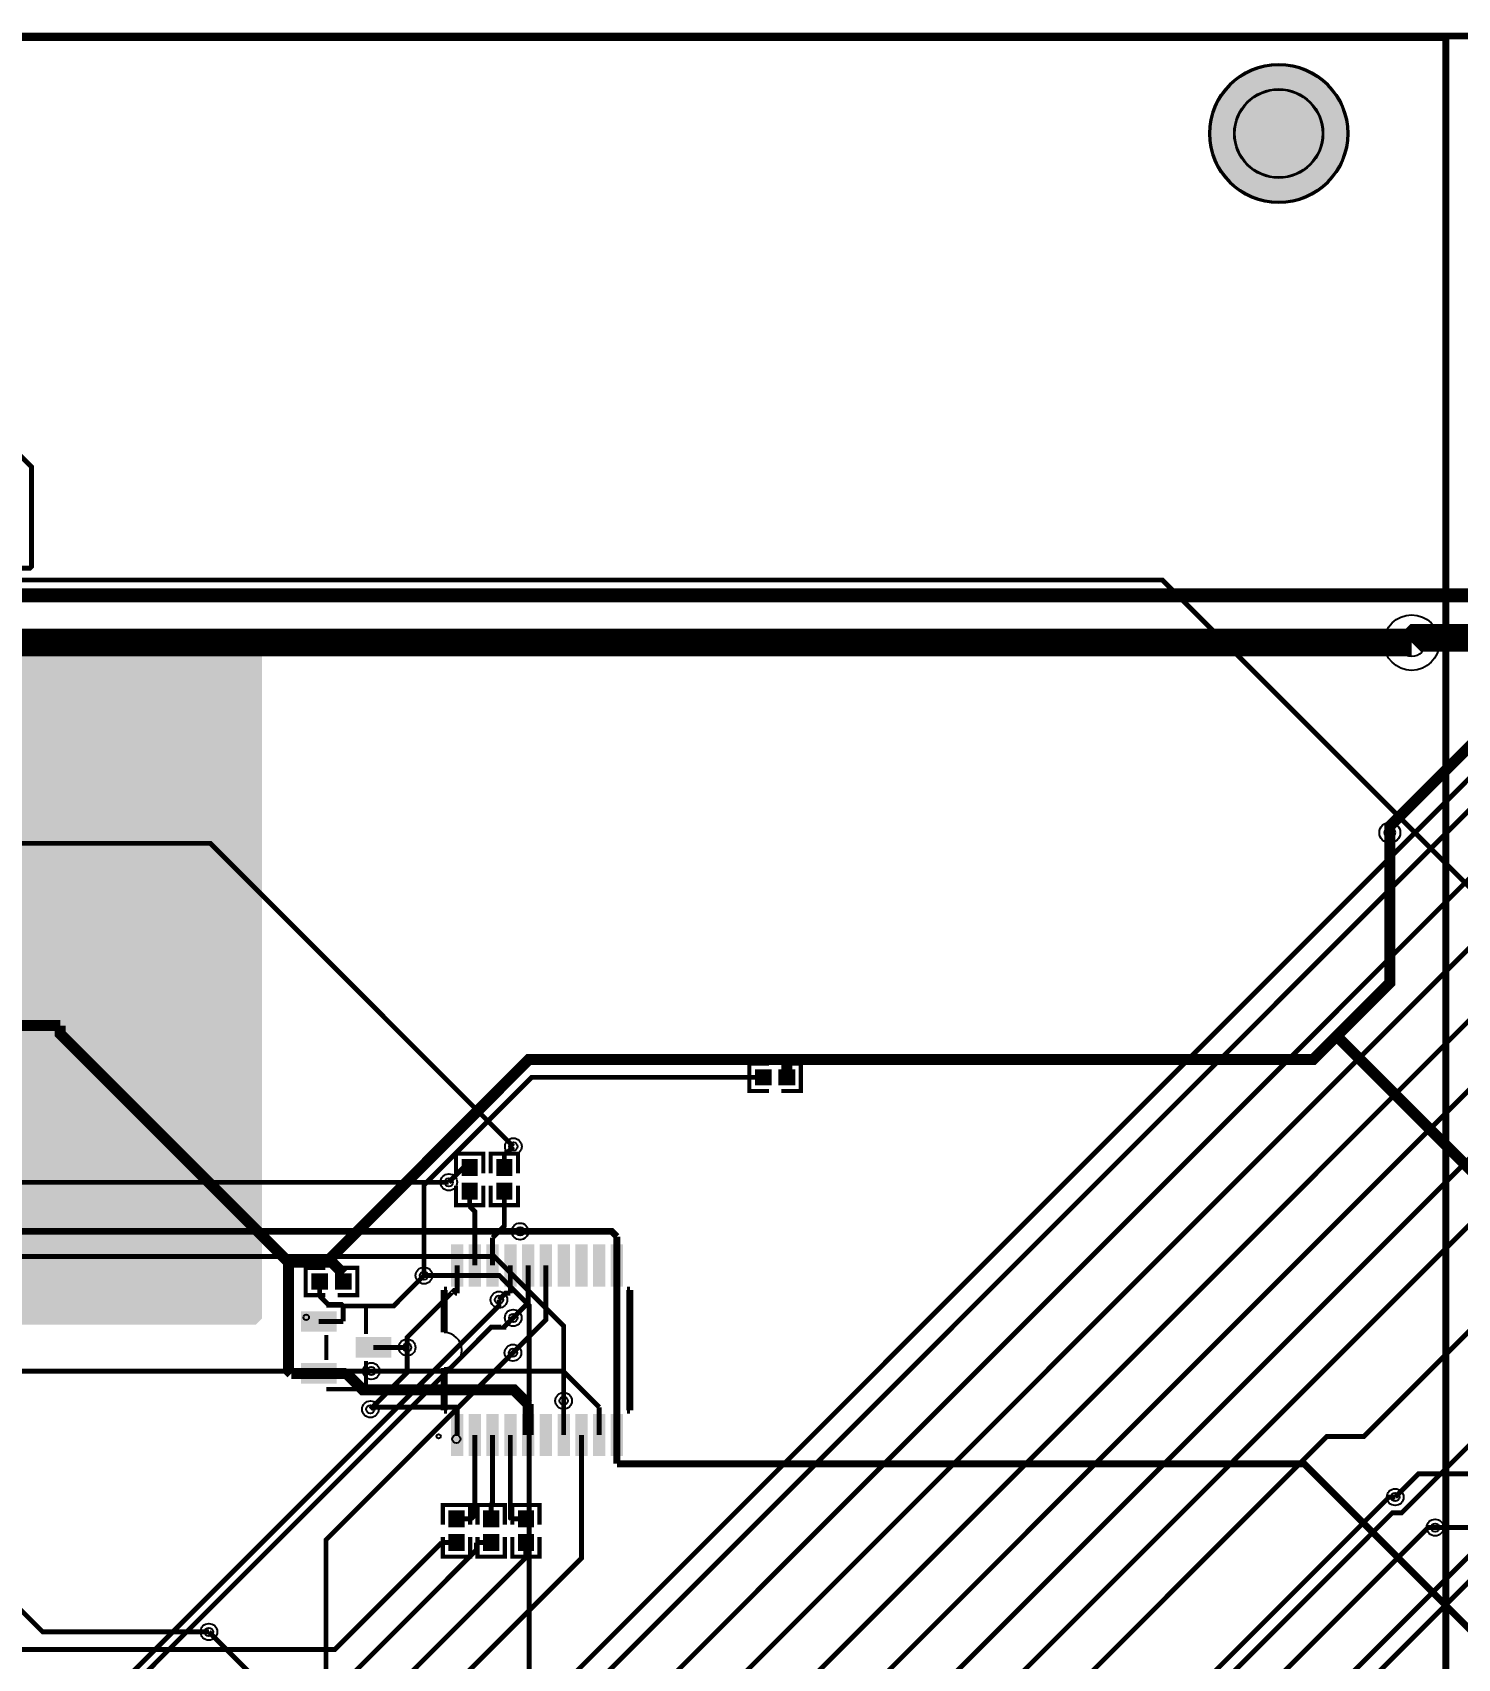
# Model space of a CAD drawing. Header units: millimetres. Extents: x 0 to 210, y -1 to 136.
# Drawn here: x 82.6 to 134.7, y 76.3 to 135.8 of the extents above; entities that cross this region are included whole.
import ezdxf

# ---------------------------------------------------------------- set-up
doc = ezdxf.new("R2010")
doc.units = ezdxf.units.MM
for name, color, linetype, true_color in [('BoardOutLine', 7, 'Continuous', 0xff00ff), ('BottomLayer', 7, 'Continuous', 0x0000ff), ('BottomSolderMaskLayer', 7, 'Continuous', 0xaa00ff), ('Document', 7, 'Continuous', 0xffffff), ('Hole', 7, 'Continuous', 0x222222), ('Multi-Layer', 7, 'Continuous', 0xc0c0c0), ('TopLayer', 7, 'Continuous', 0xff0000), ('TopPasteMaskLayer', 7, 'Continuous', 0x808080), ('TopSilkLayer', 7, 'Continuous', 0xffcc00), ('TopSolderMaskLayer', 7, 'Continuous', 0x800080)]:
    doc.layers.add(name, color=color, linetype=linetype, true_color=true_color)

msp = doc.modelspace()

# ---------------------------------------------------------------- hatches: boundary and pattern name
at = {"layer": 'BottomSolderMaskLayer'}
msp.add_hatch(color=256, dxfattribs=at).paths.add_polyline_path([(125.6316738633476, 132.0583947167894, 1), (130.733274066548, 132.0583947167894, 1)])
at = {"layer": 'TopLayer'}
for points in [[(73.81254762509502, 113.8938277876556), (73.81254762509502, 89.02717805435611), (74.34594869189732, 88.49377698755404), (90.75438150876289, 88.49377698755404), (90.98298196596397, 88.72237744475478), (90.98298196596397, 113.43662687325377), (90.47498094996195, 113.9446278892558)], [(109.60320040640067, 97.80515621031248), (109.60320040640067, 97.26515113030223), (109.03756667513335, 97.26515113030223), (109.03756667513335, 97.80515621031248)], [(109.90322580645147, 97.80515621031248), (109.90322580645147, 97.26515113030223), (110.4688595377188, 97.26515113030223), (110.4688595377188, 97.80515621031248)], [(98.84719329438644, 93.95135890271786), (98.30718821437631, 93.95135890271786), (98.30718821437631, 94.51699263398518), (98.84719329438644, 94.51699263398518)], [(100.1171958343914, 93.95135890271786), (99.57719075438149, 93.95135890271786), (99.57719075438149, 94.51699263398518), (100.1171958343914, 94.51699263398518)], [(98.84719329438644, 93.65133350266706), (98.30718821437631, 93.65133350266706), (98.30718821437631, 93.0856997713995), (98.84719329438644, 93.0856997713995)], [(100.1171958343914, 93.65133350266706), (99.57719075438149, 93.65133350266706), (99.57719075438149, 93.0856997713995), (100.1171958343914, 93.0856997713995)], [(97.91755143510272, 91.40083820167638), (98.31734823469651, 91.40083820167638), (98.31734823469651, 89.90731521463044), (97.91755143510272, 89.90731521463044)], [(98.56779273558527, 91.40083820167638), (98.96758953517883, 91.40083820167638), (98.96758953517883, 89.90731521463044), (98.56779273558527, 89.90731521463044)], [(99.21752603505206, 91.40083820167638), (99.61757683515361, 91.40083820167638), (99.61757683515361, 89.90731521463044), (99.21752603505206, 89.90731521463044)], [(99.86751333502662, 91.40083820167638), (100.26756413512817, 91.40083820167638), (100.26756413512817, 89.90731521463044), (99.86751333502662, 89.90731521463044)], [(100.51750063500094, 91.40083820167638), (100.91755143510272, 91.40083820167638), (100.91755143510272, 89.90731521463044), (100.51750063500094, 89.90731521463044)], [(101.16748793497572, 91.40083820167638), (101.56753873507728, 91.40083820167638), (101.56753873507728, 89.90731521463044), (101.16748793497572, 89.90731521463044)], [(101.81747523495028, 91.40083820167638), (102.21752603505183, 91.40083820167638), (102.21752603505183, 89.90731521463044), (101.81747523495028, 89.90731521463044)], [(102.46746253492506, 91.40083820167638), (102.86751333502662, 91.40083820167638), (102.86751333502662, 89.90731521463044), (102.46746253492506, 89.90731521463044)], [(103.11744983489962, 91.40083820167638), (103.51750063500117, 91.40083820167638), (103.51750063500117, 89.90731521463044), (103.11744983489962, 89.90731521463044)], [(103.76743713487417, 91.40083820167638), (104.16748793497595, 91.40083820167638), (104.16748793497595, 89.90731521463044), (103.76743713487417, 89.90731521463044)], [(93.37256794513587, 89.79753619507244), (93.37256794513587, 90.33754127508257), (92.80693421386832, 90.33754127508257), (92.80693421386832, 89.79753619507244)], [(93.67259334518667, 89.79753619507244), (93.67259334518667, 90.33754127508257), (94.238227076454, 90.33754127508257), (94.238227076454, 89.79753619507244)], [(93.68138176276352, 88.25552451104898), (92.43139446278883, 88.25552451104898), (92.43139446278883, 88.95554991109975), (93.68138176276352, 88.95554991109975)], [(95.68138176276352, 87.30558801117604), (94.43139446278883, 87.30558801117604), (94.43139446278883, 88.00558801117609), (95.68138176276352, 88.00558801117609)], [(93.68138176276352, 86.35562611125215), (92.43139446278883, 86.35562611125215), (92.43139446278883, 87.0556261112522), (93.68138176276352, 87.0556261112522)], [(97.91755143510272, 85.20083820167645), (98.31734823469651, 85.20083820167645), (98.31734823469651, 83.7073152146304), (97.91755143510272, 83.7073152146304)], [(98.56753873507728, 85.20083820167645), (98.96758953517883, 85.20083820167645), (98.96758953517883, 83.7073152146304), (98.56753873507728, 83.7073152146304)], [(99.21752603505206, 85.20083820167645), (99.61757683515361, 85.20083820167645), (99.61757683515361, 83.7073152146304), (99.21752603505206, 83.7073152146304)], [(99.86751333502662, 85.20083820167645), (100.26756413512817, 85.20083820167645), (100.26756413512817, 83.7073152146304), (99.86751333502662, 83.7073152146304)], [(100.51750063500094, 85.20083820167645), (100.91729743459473, 85.20083820167645), (100.91729743459473, 83.7073152146304), (100.51750063500094, 83.7073152146304)], [(101.16621793243576, 85.20083820167645), (101.56601473202932, 85.20083820167645), (101.56601473202932, 83.7073152146304), (101.16621793243576, 83.7073152146304)], [(101.81747523495028, 85.20083820167645), (102.21727203454384, 85.20083820167645), (102.21727203454384, 83.7073152146304), (101.81747523495028, 83.7073152146304)], [(102.46746253492506, 85.20083820167645), (102.8672593345184, 85.20083820167645), (102.8672593345184, 83.7073152146304), (102.46746253492506, 83.7073152146304)], [(103.11744983489962, 85.20083820167645), (103.51724663449318, 85.20083820167645), (103.51724663449318, 83.7073152146304), (103.11744983489962, 83.7073152146304)], [(103.76743713487417, 85.20083820167645), (104.16723393446773, 85.20083820167645), (104.16723393446773, 83.7073152146304), (103.76743713487417, 83.7073152146304)], [(98.36459232918446, 81.09893319786636), (97.82458724917433, 81.09893319786636), (97.82458724917433, 81.6645669291338), (98.36459232918446, 81.6645669291338)], [(99.63459486918964, 81.09893319786636), (99.09458978917928, 81.09893319786636), (99.09458978917928, 81.6645669291338), (99.63459486918964, 81.6645669291338)], [(100.9045974091946, 81.09893319786636), (100.36459232918446, 81.09893319786636), (100.36459232918446, 81.6645669291338), (100.9045974091946, 81.6645669291338)], [(98.36459232918446, 80.79890779781556), (97.82458724917433, 80.79890779781556), (97.82458724917433, 80.23327406654812), (98.36459232918446, 80.23327406654812)], [(99.63459486918964, 80.79890779781556), (99.09458978917928, 80.79890779781556), (99.09458978917928, 80.23327406654812), (99.63459486918964, 80.23327406654812)], [(100.9045974091946, 80.79890779781556), (100.36459232918446, 80.79890779781556), (100.36459232918446, 80.23327406654812), (100.9045974091946, 80.23327406654812)]]:
    msp.add_hatch(color=256, dxfattribs=at).paths.add_polyline_path(points)
at = {"layer": 'TopPasteMaskLayer'}
for points in [[(109.6182118364236, 97.76515113030223), (109.6182118364236, 97.30515621031248), (109.57820675641346, 97.26515113030223), (109.07757175514325, 97.26515113030223), (109.03756667513335, 97.30515621031248), (109.03756667513335, 97.76515113030223), (109.07757175514325, 97.80515621031248), (109.57820675641346, 97.80515621031248)], [(109.88821437642878, 97.76515113030223), (109.88821437642878, 97.30515621031248), (109.92821945643868, 97.26515113030223), (110.4288544577089, 97.26515113030223), (110.4688595377188, 97.30515621031248), (110.4688595377188, 97.76515113030223), (110.4288544577089, 97.80515621031248), (109.92821945643868, 97.80515621031248)], [(98.80718821437631, 93.93634747269493), (98.34719329438644, 93.93634747269493), (98.30718821437631, 93.97635255270507), (98.30718821437631, 94.47698755397505), (98.34719329438644, 94.51699263398518), (98.80718821437631, 94.51699263398518), (98.84719329438644, 94.47698755397505), (98.84719329438644, 93.97635255270507)], [(100.07719075438149, 93.93634747269493), (99.6171958343914, 93.93634747269493), (99.57719075438149, 93.97635255270507), (99.57719075438149, 94.47698755397505), (99.6171958343914, 94.51699263398518), (100.07719075438149, 94.51699263398518), (100.1171958343914, 94.47698755397505), (100.1171958343914, 93.97635255270507)], [(98.80718821437631, 93.66634493268987), (98.34719329438644, 93.66634493268987), (98.30718821437631, 93.62633985267962), (98.30718821437631, 93.12570485140964), (98.34719329438644, 93.0856997713995), (98.80718821437631, 93.0856997713995), (98.84719329438644, 93.12570485140964), (98.84719329438644, 93.62633985267962)], [(100.07719075438149, 93.66634493268987), (99.6171958343914, 93.66634493268987), (99.57719075438149, 93.62633985267962), (99.57719075438149, 93.12570485140964), (99.6171958343914, 93.0856997713995), (100.07719075438149, 93.0856997713995), (100.1171958343914, 93.12570485140964), (100.1171958343914, 93.62633985267962)], [(97.91755143510272, 91.40083820167638), (98.31734823469651, 91.40083820167638), (98.31734823469651, 89.90731521463044), (97.91755143510272, 89.90731521463044)], [(98.56779273558527, 91.40083820167638), (98.96758953517883, 91.40083820167638), (98.96758953517883, 89.90731521463044), (98.56779273558527, 89.90731521463044)], [(99.21752603505206, 91.40083820167638), (99.61757683515361, 91.40083820167638), (99.61757683515361, 89.90731521463044), (99.21752603505206, 89.90731521463044)], [(99.86751333502662, 91.40083820167638), (100.26756413512817, 91.40083820167638), (100.26756413512817, 89.90731521463044), (99.86751333502662, 89.90731521463044)], [(100.51750063500094, 91.40083820167638), (100.91755143510272, 91.40083820167638), (100.91755143510272, 89.90731521463044), (100.51750063500094, 89.90731521463044)], [(101.16748793497572, 91.40083820167638), (101.56753873507728, 91.40083820167638), (101.56753873507728, 89.90731521463044), (101.16748793497572, 89.90731521463044)], [(101.81747523495028, 91.40083820167638), (102.21752603505183, 91.40083820167638), (102.21752603505183, 89.90731521463044), (101.81747523495028, 89.90731521463044)], [(102.46746253492506, 91.40083820167638), (102.86751333502662, 91.40083820167638), (102.86751333502662, 89.90731521463044), (102.46746253492506, 89.90731521463044)], [(103.11744983489962, 91.40083820167638), (103.51750063500117, 91.40083820167638), (103.51750063500117, 89.90731521463044), (103.11744983489962, 89.90731521463044)], [(103.76743713487417, 91.40083820167638), (104.16748793497595, 91.40083820167638), (104.16748793497595, 89.90731521463044), (103.76743713487417, 89.90731521463044)], [(93.38757937515857, 89.83754127508257), (93.38757937515857, 90.29753619507244), (93.34757429514866, 90.33754127508257), (92.84693929387845, 90.33754127508257), (92.80693421386832, 90.29753619507244), (92.80693421386832, 89.83754127508257), (92.84693929387845, 89.79753619507244), (93.34757429514866, 89.79753619507244)], [(93.65758191516375, 89.83754127508257), (93.65758191516375, 90.29753619507244), (93.69758699517388, 90.33754127508257), (94.19822199644386, 90.33754127508257), (94.238227076454, 90.29753619507244), (94.238227076454, 89.83754127508257), (94.19822199644386, 89.79753619507244), (93.69758699517388, 89.79753619507244)], [(93.68138176276352, 88.25552451104898), (92.43139446278883, 88.25552451104898), (92.43139446278883, 88.95554991109975), (93.68138176276352, 88.95554991109975)], [(95.68138176276352, 87.30558801117604), (94.43139446278883, 87.30558801117604), (94.43139446278883, 88.00558801117609), (95.68138176276352, 88.00558801117609)], [(93.68138176276352, 86.35562611125215), (92.43139446278883, 86.35562611125215), (92.43139446278883, 87.0556261112522), (93.68138176276352, 87.0556261112522)], [(97.91755143510272, 85.20083820167645), (98.31734823469651, 85.20083820167645), (98.31734823469651, 83.7073152146304), (97.91755143510272, 83.7073152146304)], [(98.56753873507728, 85.20083820167645), (98.96758953517883, 85.20083820167645), (98.96758953517883, 83.7073152146304), (98.56753873507728, 83.7073152146304)], [(99.21752603505206, 85.20083820167645), (99.61757683515361, 85.20083820167645), (99.61757683515361, 83.7073152146304), (99.21752603505206, 83.7073152146304)], [(99.86751333502662, 85.20083820167645), (100.26756413512817, 85.20083820167645), (100.26756413512817, 83.7073152146304), (99.86751333502662, 83.7073152146304)], [(100.51750063500094, 85.20083820167645), (100.91729743459473, 85.20083820167645), (100.91729743459473, 83.7073152146304), (100.51750063500094, 83.7073152146304)], [(101.16621793243576, 85.20083820167645), (101.56601473202932, 85.20083820167645), (101.56601473202932, 83.7073152146304), (101.16621793243576, 83.7073152146304)], [(101.81747523495028, 85.20083820167645), (102.21727203454384, 85.20083820167645), (102.21727203454384, 83.7073152146304), (101.81747523495028, 83.7073152146304)], [(102.46746253492506, 85.20083820167645), (102.8672593345184, 85.20083820167645), (102.8672593345184, 83.7073152146304), (102.46746253492506, 83.7073152146304)], [(103.11744983489962, 85.20083820167645), (103.51724663449318, 85.20083820167645), (103.51724663449318, 83.7073152146304), (103.11744983489962, 83.7073152146304)], [(103.76743713487417, 85.20083820167645), (104.16723393446773, 85.20083820167645), (104.16723393446773, 83.7073152146304), (103.76743713487417, 83.7073152146304)], [(98.32458724917433, 81.08392176784344), (97.86459232918446, 81.08392176784344), (97.82458724917433, 81.12392684785368), (97.82458724917433, 81.62456184912367), (97.86459232918446, 81.6645669291338), (98.32458724917433, 81.6645669291338), (98.36459232918446, 81.62456184912367), (98.36459232918446, 81.12392684785368)], [(99.59458978917928, 81.08392176784344), (99.13459486918964, 81.08392176784344), (99.09458978917928, 81.12392684785368), (99.09458978917928, 81.62456184912367), (99.13459486918964, 81.6645669291338), (99.59458978917928, 81.6645669291338), (99.63459486918964, 81.62456184912367), (99.63459486918964, 81.12392684785368)], [(100.86459232918446, 81.08392176784344), (100.4045974091946, 81.08392176784344), (100.36459232918446, 81.12392684785368), (100.36459232918446, 81.62456184912367), (100.4045974091946, 81.6645669291338), (100.86459232918446, 81.6645669291338), (100.9045974091946, 81.62456184912367), (100.9045974091946, 81.12392684785368)], [(98.32458724917433, 80.81391922783848), (97.86459232918446, 80.81391922783848), (97.82458724917433, 80.77391414782824), (97.82458724917433, 80.27327914655825), (97.86459232918446, 80.23327406654812), (98.32458724917433, 80.23327406654812), (98.36459232918446, 80.27327914655825), (98.36459232918446, 80.77391414782824)], [(99.59458978917928, 80.81391922783848), (99.13459486918964, 80.81391922783848), (99.09458978917928, 80.77391414782824), (99.09458978917928, 80.27327914655825), (99.13459486918964, 80.23327406654812), (99.59458978917928, 80.23327406654812), (99.63459486918964, 80.27327914655825), (99.63459486918964, 80.77391414782824)], [(100.86459232918446, 80.81391922783848), (100.4045974091946, 80.81391922783848), (100.36459232918446, 80.77391414782824), (100.36459232918446, 80.27327914655825), (100.4045974091946, 80.23327406654812), (100.86459232918446, 80.23327406654812), (100.9045974091946, 80.27327914655825), (100.9045974091946, 80.77391414782824)]]:
    msp.add_hatch(color=256, dxfattribs=at).paths.add_polyline_path(points)
at = {"layer": 'TopSolderMaskLayer'}
for points in [[(125.6316738633476, 132.0583947167894, 1), (130.733274066548, 132.0583947167894, 1)], [(109.6285981761007, 97.83055626111252), (109.6285981761007, 97.23975107950218), (109.01216662433308, 97.23975107950218), (109.01216662433308, 97.83055626111252)], [(109.87782803675145, 97.83055626111252), (109.87782803675145, 97.23975107950218), (110.49425958851907, 97.23975107950218), (110.49425958851907, 97.83055626111252)], [(98.87144138958229, 93.92475455976319), (98.28294011918047, 93.92475455976319), (98.28294011918047, 94.54359936640844), (98.87144138958229, 94.54359936640844)], [(100.14144392958724, 93.92475455976319), (99.55294265918565, 93.92475455976319), (99.55294265918565, 94.54359936640844), (100.14144392958724, 94.54359936640844)], [(98.87144138958229, 93.67793784562173), (98.28294011918047, 93.67793784562173), (98.28294011918047, 93.05909303897624), (98.87144138958229, 93.05909303897624)], [(100.14144392958724, 93.67793784562173), (99.55294265918565, 93.67793784562173), (99.55294265918565, 93.05909303897624), (100.14144392958724, 93.05909303897624)], [(97.89216428755435, 91.42623998037107), (98.34273538224488, 91.42623998037107), (98.34273538224488, 89.88191689172493), (97.89216428755435, 89.88191689172493)], [(98.5424055880369, 91.42623998037107), (98.99297668272743, 91.42623998037107), (98.99297668272743, 89.88191689172493), (98.5424055880369, 89.88191689172493)], [(99.19210662937462, 91.42623998037107), (99.64296398270199, 91.42623998037107), (99.64296398270199, 89.88191689172493), (99.19210662937462, 89.88191689172493)], [(99.84209392934918, 91.42623998037107), (100.29295128267654, 91.42623998037107), (100.29295128267654, 89.88191689172493), (99.84209392934918, 89.88191689172493)], [(100.4920812293235, 91.42623998037107), (100.94293858265132, 91.42623998037107), (100.94293858265132, 89.88191689172493), (100.4920812293235, 89.88191689172493)], [(101.14210078742735, 91.42623998037107), (101.59295814075472, 91.42623998037107), (101.59295814075472, 89.88191689172493), (101.14210078742735, 89.88191689172493)], [(101.79205582927284, 91.42623998037107), (102.24291318260043, 91.42623998037107), (102.24291318260043, 89.88191689172493), (101.79205582927284, 89.88191689172493)], [(102.44204312924762, 91.42623998037107), (102.89290048257499, 91.42623998037107), (102.89290048257499, 89.88191689172493), (102.44204312924762, 89.88191689172493)], [(103.09203042922218, 91.42623998037107), (103.54288778254954, 91.42623998037107), (103.54288778254954, 89.88191689172493), (103.09203042922218, 89.88191689172493)], [(103.7420177291965, 91.42623998037107), (104.19287508252432, 91.42623998037107), (104.19287508252432, 89.88191689172493), (103.7420177291965, 89.88191689172493)], [(93.39796571483566, 89.7721361442724), (93.39796571483566, 90.36294132588262), (92.78153416306805, 90.36294132588262), (92.78153416306805, 89.7721361442724)], [(93.64719557548665, 89.7721361442724), (93.64719557548665, 90.36294132588262), (94.26362712725427, 90.36294132588262), (94.26362712725427, 89.7721361442724)], [(93.70677716844011, 88.23012538190983), (92.40599079911522, 88.23012538190983), (92.40599079911522, 88.98095272688238), (93.70677716844011, 88.98095272688238)], [(95.70677716844011, 87.28019072535847), (94.40599079911522, 87.28019072535847), (94.40599079911522, 88.0309908269586), (95.70677716844011, 88.0309908269586)], [(93.70677716844011, 86.33022882543457), (92.40599079911522, 86.33022882543457), (92.40599079911522, 87.08102892703482), (93.70677716844011, 87.08102892703482)], [(97.89216428755435, 85.22623652458185), (98.34273538224488, 85.22623652458185), (98.34273538224488, 83.68191343593571), (97.89216428755435, 83.68191343593571)], [(98.54211932939984, 85.22623652458185), (98.99297668272743, 85.22623652458185), (98.99297668272743, 83.68191343593571), (98.54211932939984, 83.68191343593571)], [(99.19210662937462, 85.22623652458185), (99.64296398270199, 85.22623652458185), (99.64296398270199, 83.68191343593571), (99.19210662937462, 83.68191343593571)], [(99.84209392934918, 85.22623652458185), (100.29295128267654, 85.22623652458185), (100.29295128267654, 83.68191343593571), (99.84209392934918, 83.68191343593571)], [(100.49211348745257, 85.22623652458185), (100.94268458214333, 85.22623652458185), (100.94268458214333, 83.68191343593571), (100.49211348745257, 83.68191343593571)], [(101.14083078488716, 85.22623652458185), (101.59140187957792, 85.22623652458185), (101.59140187957792, 83.68191343593571), (101.14083078488716, 83.68191343593571)], [(101.79208808740191, 85.22623652458185), (102.24265918209221, 85.22623652458185), (102.24265918209221, 83.68191343593571), (101.79208808740191, 83.68191343593571)], [(102.44207538737646, 85.22623652458185), (102.892646482067, 85.22623652458185), (102.892646482067, 83.68191343593571), (102.44207538737646, 83.68191343593571)], [(103.09206268735124, 85.22623652458185), (103.54263378204155, 85.22623652458185), (103.54263378204155, 83.68191343593571), (103.09206268735124, 83.68191343593571)], [(103.74204998732557, 85.22623652458185), (104.19262108201633, 85.22623652458185), (104.19262108201633, 83.68191343593571), (103.74204998732557, 83.68191343593571)], [(98.3888404243803, 81.07232885491169), (97.80033915397848, 81.07232885491169), (97.80033915397848, 81.69117366155706), (98.3888404243803, 81.69117366155706)], [(99.65884296438549, 81.07232885491169), (99.07034169398344, 81.07232885491169), (99.07034169398344, 81.69117366155706), (99.65884296438549, 81.69117366155706)], [(100.92884550439044, 81.07232885491169), (100.34034423398862, 81.07232885491169), (100.34034423398862, 81.69117366155706), (100.92884550439044, 81.69117366155706)], [(98.3888404243803, 80.82551214077023), (97.80033915397848, 80.82551214077023), (97.80033915397848, 80.20666733412486), (98.3888404243803, 80.20666733412486)], [(99.65884296438549, 80.82551214077023), (99.07034169398344, 80.82551214077023), (99.07034169398344, 80.20666733412486), (99.65884296438549, 80.20666733412486)], [(100.92884550439044, 80.82551214077023), (100.34034423398862, 80.82551214077023), (100.34034423398862, 80.20666733412486), (100.92884550439044, 80.20666733412486)]]:
    msp.add_hatch(color=256, dxfattribs=at).paths.add_polyline_path(points)

# ---------------------------------------------------------------- linework, layer by layer
at = {"layer": 'BoardOutLine', "const_width": 0.25400050800101603}
msp.add_lwpolyline([(-0.08600457200918754, 135.62519685039376), (209.9139954279908, 135.62519685039376), (209.9139954279908, -0.3748031496063504), (-0.08600457200918754, -0.3748031496063504), (-0.08600457200918754, 135.62519685039376)], close=True, dxfattribs=at)
at = {"layer": 'BottomLayer'}
for points, const_width in [([(62.686944373888764, 115.16291592583184), (139.61353822707633, 115.16291592583184), (146.62598425196848, 108.1507239014478)], 0.5080010160020321), ([(62.686944373888764, 115.16291592583184), (139.61353822707633, 115.16291592583184), (146.62598425196848, 108.1507239014478)], 0.405994411988824), ([(61.6968249936499, 97.1043688087376), (61.6968249936499, 105.76591313182632), (68.14833629667237, 112.2174244348488), (69.36753873507723, 113.43662687325377), (133.045466090932, 113.43662687325377)], 1.0160020320040641), ([(61.69685039370074, 97.1044958089916), (61.69685039370074, 105.76591313182632), (69.36766573533146, 113.43672847345692), (133.045593091186, 113.43672847345692)], 0.25400050800101603), ([(132.24726949453884, 106.48473456946908), (132.24726949453884, 106.72247904495816), (137.58077216154425, 112.05598171196345), (139.47942595885183, 112.05598171196345), (140.76670053340104, 110.76870713741425)], 0.405994411988824), ([(94.58940817881626, 67.41082042164089), (95.85941071882121, 68.68082296164596), (95.85941071882121, 70.51978663957323), (96.99403098806192, 71.65440690881383), (98.33540767081536, 71.65440690881383), (137.44970789941567, 110.76870713741425), (138.2266954533909, 110.76870713741425)], 0.17800355600711204), ([(97.12941325882639, 67.41082042164089), (98.39941579883134, 68.68082296164596), (98.39941579883134, 70.55483870967737), (136.0732791465582, 108.22870205740412), (138.2266954533909, 108.22870205740412)], 0.17800355600711204), ([(100.1753873507746, 95.00518161036314), (89.0877571755143, 106.09281178562355), (65.89268478536928, 106.09281178562355), (65.43014986029948, 105.63027686055375), (65.43014986029948, 98.3310642621285), (56.00596901193785, 88.90688341376676), (56.00596901193785, 71.60259080518153), (57.65773431546859, 69.95082550165102)], 0.17800355600711204), ([(138.2266954533909, 105.68869697739399), (136.03797307594596, 105.68869697739399), (100.9394208788417, 70.5901447802895), (100.9394208788417, 68.68082296164596), (99.66941833883652, 67.41082042164089)], 0.17800355600711204), ([(138.2266954533909, 103.14869189738374), (136.03797307594596, 103.14869189738374), (103.47942595885183, 70.5901447802895), (103.47942595885183, 68.68082296164596), (102.20942341884665, 67.41082042164089)], 0.17800355600711204), ([(138.2266954533909, 100.60868681737361), (136.1395732791466, 100.60868681737361), (106.02044704089394, 70.48956057912108), (106.02044704089394, 68.68183896367793), (104.74942849885679, 67.41082042164089)], 0.17800355600711204), ([(140.76670053340104, 100.60868681737361), (142.34378968757915, 99.03159766319538), (142.34378968757915, 87.2251460502921), (122.52946405892794, 67.41082042164089)], 0.17800355600711204), ([(138.2266954533909, 98.06868173736348), (136.1395732791466, 98.06868173736348), (108.56045212090407, 70.48956057912108), (108.56045212090407, 68.68183896367793), (107.28943357886692, 67.41082042164089)], 0.17800355600711204), ([(119.98945897891781, 67.41082042164089), (121.25946151892299, 68.68082296164596), (121.25946151892299, 70.52359664719324), (132.34226568453118, 81.60640081280167), (132.68237236474442, 81.60640081280167), (141.93535687071358, 90.8593853187707), (141.93535687071358, 96.90002540005071), (140.76670053340104, 98.06868173736348)], 0.17800355600711204), ([(138.2266954533909, 95.52867665735334), (136.12179324358635, 95.52867665735334), (111.1004572009142, 70.5073406146812), (111.1004572009142, 68.68183896367793), (109.82943865887705, 67.41082042164089)], 0.17800355600711204), ([(143.22313944627876, 94.92745745491482), (143.22313944627876, 87.16443992887991), (124.09004318008624, 68.03134366268728), (124.09004318008624, 67.0864617729236), (123.1327152654303, 66.12913385826766), (118.73114046228079, 66.12913385826766), (117.44945389890768, 67.41082042164089)], 0.17800355600711204), ([(66.95262890525782, 78.76921513843024), (66.95262890525782, 80.40650241300477), (80.24142748285476, 93.69530099060205), (97.81394462788899, 93.69530099060205)], 0.17800355600711204), ([(138.2266954533909, 92.9886715773431), (136.01257302514614, 92.9886715773431), (113.63944627889236, 70.61554483108966), (113.63944627889236, 68.68082296164596), (112.36944373888741, 67.41082042164089)], 0.17800355600711204), ([(139.59931419862824, 92.9886715773431), (139.59931419862824, 92.69682499365001), (131.29781559563094, 84.39532639065283), (129.94221488442963, 84.39532639065283), (116.18046736093447, 70.63357886715767), (116.18046736093447, 68.68183896367793), (114.90944881889754, 67.41082042164089)], 0.17800355600711204), ([(100.42125984251948, 91.90180340360678), (79.30594361188696, 91.90180340360678), (72.36639573279126, 84.96225552451108)], 0.25400050800101603), ([(102.01638303276582, 85.70393700787406), (102.01638303276582, 88.43926847853697), (99.47332994665976, 90.98232156464314), (81.85534671069331, 90.98232156464314), (70.93484886969759, 80.06182372364742)], 0.17800355600711204), ([(97.19545339090678, 72.24064008128016), (100.75247650495294, 75.79766319532632), (100.75247650495294, 89.19466598933195), (99.66281432562846, 90.28432816865632), (96.9061468122934, 90.28432816865632)], 0.17800355600711204), ([(99.65011430022855, 89.4009144018288), (99.65011430022855, 89.18450596901198), (82.67145034290047, 72.20584201168401), (82.67145034290047, 57.10500381000759)], 0.17800355600711204), ([(83.25768351536681, 54.73492506985008), (83.25768351536681, 72.28636017272026), (99.36690373380748, 88.3955803911607), (99.8286766573533, 88.3955803911607), (99.8286766573533, 88.39583439166881), (100.1703073406145, 88.73746507493013)], 0.17800355600711204), ([(112.7255524511047, 62.10322580645163), (109.58458216916415, 65.24419608839219), (94.8558547117093, 65.24419608839219), (93.31940563881108, 66.7806451612903), (93.31940563881108, 80.61757683515373), (100.1621793243587, 87.46035052070101)], 0.17800355600711204), ([(94.9434848869696, 85.39329438658876), (96.28841757683517, 86.73822707645411), (96.28841757683517, 87.6556769113538)], 0.17800355600711204), ([(74.08369316738617, 81.0214376428753), (74.08369316738617, 81.0724917449835), (79.79997459994911, 86.78877317754632), (94.97904495808984, 86.78877317754632)], 0.17800355600711204), ([(119.98945897891781, 69.95082550165102), (132.21856743713465, 82.17993395986787), (132.44462788925557, 82.17993395986787)], 0.17800355600711204), ([(122.52946405892794, 69.95082550165102), (133.64630429260842, 81.0676657353315), (133.90386080772146, 81.0676657353315)], 0.17800355600711204), ([(89.03365506731006, 77.25105410210824), (90.42176784353569, 75.86294132588262), (90.42176784353569, 70.86319532639061), (89.50939801879599, 69.95082550165102)], 0.17800355600711204)]:
    msp.add_lwpolyline(points, dxfattribs=dict(at, const_width=const_width))
at = {"layer": 'BottomSolderMaskLayer'}
for centre, radius in [((128.1824739649478, 132.0583947167894), 2.550800101600203), ((128.1816357632713, 132.05834391668782), 1.63251206502413)]:
    msp.add_circle(centre, radius, dxfattribs=at)
at = {"layer": 'Document'}
for centre, radius in [((92.59649479298946, 88.75562611125224), 0.10007620015240032), ((98.09255778511556, 84.30401320802639), 0.15011430022860048)]:
    msp.add_circle(centre, radius, dxfattribs=at)
at = {"layer": 'Hole'}
for centre, radius in [((133.04556769113515, 113.43660147320293), 0.5080010160020321), ((132.247244094488, 106.48460756921509), 0.19050038100076203), ((100.17536195072375, 95.00505461010926), 0.15250190500381003), ((97.81391922783837, 93.69517399034794), 0.15250190500381003), ((100.42123444246863, 91.90167640335278), 0.15250190500381003), ((96.90612141224256, 90.28420116840232), 0.15250190500381003), ((99.65008890017748, 89.4007874015748), 0.15250190500381003), ((100.17028194056388, 88.73733807467613), 0.15250190500381003), ((96.28839217678433, 87.6555499110998), 0.15250190500381003), ((100.16215392430786, 87.46022352044702), 0.15250190500381003), ((94.979019558039, 86.78864617729243), 0.15250190500381003), ((102.0163576327152, 85.70381000762006), 0.15250190500381003), ((94.94345948691875, 85.39316738633477), 0.15250190500381003), ((132.44460248920473, 82.17980695961387), 0.15250190500381003), ((133.9038354076706, 81.06753873507739), 0.15250190500381003), ((89.03362966725922, 77.25092710185424), 0.15250190500381003)]:
    msp.add_circle(centre, radius, dxfattribs=at)
at = {"layer": 'Multi-Layer'}
for centre, radius in [((128.1824739649478, 132.0583947167894), 2.5), ((128.1816357632713, 132.05834391668782), 1.6), ((133.04556769113515, 113.43660147320293), 1.0160020320040641), ((132.247244094488, 106.48460756921509), 0.38100076200152405), ((100.17536195072375, 95.00505461010926), 0.30500381000762006), ((97.81391922783837, 93.69517399034794), 0.30500381000762006), ((100.42123444246863, 91.90167640335278), 0.30500381000762006), ((96.90612141224256, 90.28420116840232), 0.30500381000762006), ((99.65008890017748, 89.4007874015748), 0.30500381000762006), ((100.17028194056388, 88.73733807467613), 0.30500381000762006), ((96.28839217678433, 87.6555499110998), 0.30500381000762006), ((100.16215392430786, 87.46022352044702), 0.30500381000762006), ((94.979019558039, 86.78864617729243), 0.30500381000762006), ((94.94345948691875, 85.39316738633477), 0.30500381000762006), ((102.0163576327152, 85.70381000762006), 0.30500381000762006), ((132.44460248920473, 82.17980695961387), 0.30500381000762006), ((133.9038354076706, 81.06753873507739), 0.30500381000762006), ((89.03362966725922, 77.25092710185424), 0.30500381000762006)]:
    msp.add_circle(centre, radius, dxfattribs=at)
at = {"layer": 'TopLayer'}
for points, const_width in [([(145.84874269748525, 101.32598425196852), (145.2960375920752, 101.87868935737868), (137.7720345440689, 101.87868935737868), (123.92392684785341, 115.72679705359405), (71.36385572771155, 115.72679705359405), (66.11747523495023, 120.97317754635515), (66.11747523495023, 121.33360426720856), (63.875158750317496, 123.57592075184152), (54.88963677927336, 123.57592075184152), (53.999110998221795, 122.68539497078996)], 0.17800355600711204), ([(81.12636525273047, 116.59243078486156), (81.55791211582391, 116.16088392176778), (82.49187198374398, 116.16088392176778), (82.54368808737604, 116.21270002540007), (82.54368808737604, 119.86497332994657), (82.09969519939045, 120.30896621793238)], 0.17800355600711204), ([(133.045466090932, 113.43662687325377), (133.22326644653276, 113.61442722885442), (147.6250952501905, 113.61442722885442), (149.83489966979937, 111.40462280924555), (149.83489966979937, 105.33401066802128), (147.6494538989075, 103.14856489712975), (140.7666751333502, 103.14856489712975)], 1.0160020320040641), ([(133.045593091186, 113.43672847345692), (133.22339344678676, 113.61452882905769), (147.6252222504445, 113.61452882905769), (149.83502667005337, 111.40472440944882), (149.83502667005337, 105.33411226822443)], 0.25400050800101603), ([(130.30365760731502, 99.04683769367546), (132.24726949453884, 100.99044958089917), (132.24726949453884, 106.48473456946908)], 0.405994411988824), ([(83.59525019050034, 99.43037846075686), (81.17005334010673, 99.43037846075686), (77.71971043942062, 102.88072136144274)], 0.405994411988824), ([(83.59525019050034, 99.43037846075686), (83.59525019050034, 99.12278384556771), (91.9445008890018, 90.77353314706625)], 0.405994411988824), ([(110.18656337312655, 98.1878079756159), (129.4446278892558, 98.1878079756159), (130.30365760731502, 99.04683769367546)], 0.405994411988824), ([(130.30365760731502, 99.04683769367546), (137.79311658623305, 91.55737871475742), (145.90081280162553, 91.55737871475742), (149.0834391668784, 94.74000508001018)], 0.405994411988824), ([(93.53225806451587, 90.77353314706625), (93.53225806451587, 90.97190754381506), (100.74942849885701, 98.18907797815598), (110.18529337058658, 98.18907797815598), (110.18656337312655, 98.1878079756159)], 0.405994411988824), ([(110.18656337312655, 97.53629667259338), (110.18656337312655, 98.1878079756159)], 0.405994411988824), ([(109.32092964185927, 97.53629667259338), (100.84391668783314, 97.53629667259338), (96.9061468122934, 93.59852679705352), (96.9061468122934, 90.28432816865632)], 0.17800355600711204), ([(89.03365506731006, 77.25105410210824), (82.95440690881378, 77.25105410210824), (65.44792989585972, 94.75753111506219)], 0.17800355600711204), ([(100.1753873507746, 95.00518161036314), (99.95593091186174, 94.78572517145028), (99.84772669545328, 94.78572517145028)], 0.17800355600711204), ([(99.84772669545328, 94.23530607061207), (99.84772669545328, 94.78572517145028)], 0.17800355600711204), ([(97.81394462788899, 93.69530099060205), (98.35394970789935, 94.23530607061207), (98.57772415544832, 94.23530607061207)], 0.17800355600711204), ([(98.57772415544832, 93.36967233934467), (98.57772415544832, 92.81950723901446)], 0.17800355600711204), ([(99.4164338328676, 91.66837693675393), (99.84772669545328, 92.09966979933961), (99.84772669545328, 93.36967233934467)], 0.17800355600711204), ([(98.76670053340081, 90.65415290830583), (98.76670053340081, 92.63053086106174), (98.57772415544832, 92.81950723901446)], 0.17800355600711204), ([(99.4164338328676, 90.65415290830583), (99.4164338328676, 91.66837693675393)], 0.17800355600711204), ([(103.96634493268971, 91.70647701295411), (103.77101854203693, 91.90180340360678), (100.42125984251948, 91.90180340360678)], 0.25400050800101603), ([(103.96634493268971, 90.65415290830583), (103.96634493268971, 91.70647701295411)], 0.25400050800101603), ([(92.04991109982211, 86.70571501143002), (91.9445008890018, 86.81112522225044), (91.9445008890018, 90.77353314706625)], 0.405994411988824), ([(91.9445008890018, 90.77353314706625), (93.53225806451587, 90.77353314706625)], 0.405994411988824), ([(93.53225806451587, 90.77353314706625), (93.95593091186174, 90.3498602997206)], 0.405994411988824), ([(93.95593091186174, 90.06868173736348), (93.95593091186174, 90.3498602997206)], 0.405994411988824), ([(98.11645923291849, 90.65415290830583), (98.11645923291849, 89.63992887985773)], 0.17800355600711204), ([(100.06642113284215, 90.65415290830583), (100.06642113284215, 89.63992887985773)], 0.17800355600711204), ([(100.1621793243587, 87.46035052070101), (101.36639573279149, 88.66456692913391), (101.36639573279149, 90.65415290830583)], 0.17800355600711204), ([(100.1703073406145, 88.73746507493013), (100.7164084328167, 89.28356616713234), (100.7164084328167, 90.65415290830583)], 0.17800355600711204), ([(103.96634493268971, 90.65415290830583), (103.96634493268971, 84.45400050800095)], 0.25400050800101603), ([(93.09029718059423, 90.06868173736348), (93.09029718059423, 89.53121666243328)], 0.17800355600711204), ([(96.9061468122934, 90.28432816865632), (95.79311658623305, 89.17129794259586), (93.9488188976377, 89.17129794259586)], 0.17800355600711204), ([(96.28841757683517, 87.6556769113538), (96.28841757683517, 88.02270764541527), (98.00063500126998, 89.73492506985019), (98.00088900177798, 89.73492506985019), (98.00088900177798, 89.73467106934208), (98.09563119126233, 89.63992887985773), (98.11645923291849, 89.63992887985773)], 0.17800355600711204), ([(93.09029718059423, 89.53121666243328), (93.3983997967996, 89.22311404622815), (93.89700279400563, 89.22311404622815), (93.9488188976377, 89.17129794259586)], 0.17800355600711204), ([(93.9488188976377, 89.17129794259586), (93.9488188976377, 88.60563881127769)], 0.17800355600711204), ([(99.65011430022855, 89.4009144018288), (99.88912877825737, 89.63992887985773), (100.06642113284215, 89.63992887985773)], 0.17800355600711204), ([(93.05651511303017, 88.60563881127769), (93.9488188976377, 88.60563881127769)], 0.17800355600711204), ([(95.05651511302995, 87.6556769113538), (95.9488188976377, 87.6556769113538)], 0.17800355600711204), ([(95.9488188976377, 87.6556769113538), (96.28841757683517, 87.6556769113538)], 0.17800355600711204), ([(93.05651511303017, 86.70571501143002), (92.04991109982211, 86.70571501143002)], 0.405994411988824), ([(93.05651511303017, 86.70571501143002), (94.06286512573024, 86.70571501143002)], 0.405994411988824), ([(94.06286512573024, 86.70571501143002), (94.66764033528057, 86.10093980187958), (100.19773939547872, 86.10093980187958), (100.7164084328167, 85.58227076454148)], 0.405994411988824), ([(103.31635763271515, 85.46822453644904), (101.99580899161788, 86.78877317754632), (94.97904495808984, 86.78877317754632)], 0.17800355600711204), ([(100.7164084328167, 84.45400050800095), (100.7164084328167, 85.58227076454148)], 0.405994411988824), ([(102.01638303276582, 85.70393700787406), (102.01638303276582, 84.45400050800095)], 0.17800355600711204), ([(94.9434848869696, 85.39329438658876), (95.01841503682999, 85.46822453644904), (98.11645923291849, 85.46822453644904)], 0.17800355600711204), ([(98.11645923291849, 84.45400050800095), (98.11645923291849, 85.46822453644904)], 0.17800355600711204), ([(103.31635763271515, 84.45400050800095), (103.31635763271515, 85.46822453644904)], 0.17800355600711204), ([(102.6663703327406, 84.45400050800095), (102.6663703327406, 79.94168148336291), (93.31940563881108, 70.59471678943362), (93.31940563881108, 69.31023622047246), (92.69126238252466, 68.68209296418581), (91.286385572771, 68.68209296418581), (90.77940055880094, 68.17510795021599), (90.77940055880094, 66.75372110744229), (89.71615443230871, 65.69047498094994), (81.54953009906012, 65.69047498094994), (79.80734061468115, 63.948285496570975), (64.8799847599696, 63.948285496570975)], 0.17800355600711204), ([(98.76644653289281, 84.45400050800095), (98.76644653289281, 81.5167386334773), (98.63258826517654, 81.38288036576068)], 0.17800355600711204), ([(99.4164338328676, 84.45400050800095), (99.4164338328676, 81.9846075692152), (99.36512573025152, 81.9332994665989)], 0.17800355600711204), ([(100.06642113284215, 84.45400050800095), (100.06642113284215, 81.41412242824481), (100.09766319532628, 81.38288036576068)], 0.17800355600711204), ([(103.96634493268971, 84.45400050800095), (103.96634493268971, 83.40167640335278)], 0.25400050800101603), ([(103.96634493268971, 83.40167640335278), (129.11188722377437, 83.40167640335278), (141.1416052832103, 71.37195834391662), (142.8520447040894, 71.37195834391662)], 0.25400050800101603), ([(132.44462788925557, 82.17993395986787), (133.295275590551, 83.0305816611633), (150.89014478028935, 83.0305816611633), (150.89141478282954, 83.02931165862333)], 0.17800355600711204), ([(99.36512573025152, 81.38288036576068), (99.36512573025152, 81.9332994665989)], 0.17800355600711204), ([(98.09512319024634, 81.38288036576068), (98.63258826517654, 81.38288036576068)], 0.17800355600711204), ([(100.63512827025647, 81.38288036576068), (100.09766319532628, 81.38288036576068)], 0.17800355600711204), ([(150.24142748285476, 81.04937769875539), (150.22313944627876, 81.0676657353315), (133.90386080772146, 81.0676657353315)], 0.17800355600711204), ([(97.55765811531614, 80.51724663449329), (93.64605029210043, 76.60563881127757), (76.4585979171959, 76.60563881127757)], 0.17800355600711204), ([(98.82766065532132, 80.51724663449329), (98.82766065532132, 80.24851409702819), (94.08293116586219, 75.50378460756917), (76.64655829311641, 75.50378460756917)], 0.17800355600711204), ([(98.09512319024634, 80.51724663449329), (97.55765811531614, 80.51724663449329)], 0.17800355600711204), ([(99.36512573025152, 80.51724663449329), (98.82766065532132, 80.51724663449329)], 0.17800355600711204), ([(100.63512827025647, 80.51724663449329), (100.63512827025647, 79.96708153416307)], 0.17800355600711204), ([(67.81775463550912, 69.95082550165102), (69.0875031750063, 68.68107696215384), (82.11366522733033, 68.68107696215384), (84.69989839979667, 71.26731013462029), (91.93535687071358, 71.26731013462029), (100.63512827025647, 79.96708153416307)], 0.17800355600711204)]:
    msp.add_lwpolyline(points, dxfattribs=dict(at, const_width=const_width))
at = {"layer": 'TopSilkLayer', "const_width": 0.25400050800101603}
msp.add_lwpolyline([(134.29626619253213, 64.20121920243832), (28.09639319278631, 64.20121920243832), (28.09639319278631, 135.5662433324867), (134.29626619253213, 135.5662433324867), (134.29626619253213, 64.20121920243832)], close=True, dxfattribs=at)
at = {"layer": 'TopSilkLayer'}
for points, const_width in [([(109.52700025400031, 98.03375666751333), (108.80896621793227, 98.03375666751333), (108.80896621793227, 97.03655067310137), (109.52700025400031, 97.03655067310137)], 0.15240030480060962), ([(109.97942595885183, 98.03375666751333), (110.69745999491988, 98.03375666751333), (110.69745999491988, 97.03655067310137), (109.97942595885183, 97.03655067310137)], 0.15240030480060962), ([(99.07579375158753, 94.0275590551181), (99.07579375158753, 94.74559309118615), (98.07858775717523, 94.74559309118615), (98.07858775717523, 94.0275590551181)], 0.15240030480060962), ([(100.34579629159248, 94.0275590551181), (100.34579629159248, 94.74559309118615), (99.34859029718041, 94.74559309118615), (99.34859029718041, 94.0275590551181)], 0.15240030480060962), ([(99.07579375158753, 93.5751333502667), (99.07579375158753, 92.85709931419865), (98.07858775717523, 92.85709931419865), (98.07858775717523, 93.5751333502667)], 0.15240030480060962), ([(100.34579629159248, 93.5751333502667), (100.34579629159248, 92.85709931419865), (99.34859029718041, 92.85709931419865), (99.34859029718041, 93.5751333502667)], 0.15240030480060962), ([(93.29636779273551, 89.56893573787147), (92.57833375666746, 89.56893573787147), (92.57833375666746, 90.56614173228343), (93.29636779273551, 90.56614173228343)], 0.15240030480060962), ([(93.74879349758703, 89.56893573787147), (94.46682753365485, 89.56893573787147), (94.46682753365485, 90.56614173228343), (93.74879349758703, 90.56614173228343)], 0.15240030480060962), ([(97.64251968503913, 89.75407670815343), (97.74536449072889, 89.75407670815343)], 0.25400050800101603), ([(97.64251968503913, 89.75407670815343), (97.64251968503913, 88.20406400812806)], 0.25400050800101603), ([(104.33967487934956, 89.75407670815343), (104.44251968503909, 89.75407670815343)], 0.25400050800101603), ([(104.44251968503909, 85.35407670815334), (104.44251968503909, 89.75407670815343)], 0.25400050800101603), ([(93.33017526035042, 89.18178816357624), (94.78260096520194, 89.18178816357624), (94.78260096520194, 88.15016510033024)], 0.15240030480060962), ([(93.33017526035042, 87.20017780035562), (93.33017526035042, 88.11097282194555)], 0.15240030480060962), ([(93.33017526035042, 86.12936245872493), (94.78260096520194, 86.12936245872493), (94.78260096520194, 87.16098552197104)], 0.15240030480060962), ([(97.64251968503913, 85.35407670815334), (97.64251968503913, 86.90406400812799)], 0.25400050800101603), ([(97.64251968503913, 85.35407670815334), (97.74536449072889, 85.35407670815334)], 0.25400050800101603), ([(104.33942087884157, 85.35407670815334), (104.44251968503909, 85.35407670815334)], 0.25400050800101603), ([(98.59319278638532, 81.17513335026672), (98.59319278638532, 81.89316738633477), (97.59598679197347, 81.89316738633477), (97.59598679197347, 81.17513335026672)], 0.15240030480060962), ([(99.8631953263905, 81.17513335026672), (99.8631953263905, 81.89316738633477), (98.86598933197865, 81.89316738633477), (98.86598933197865, 81.17513335026672)], 0.15240030480060962), ([(101.13319786639545, 81.17513335026672), (101.13319786639545, 81.89316738633477), (100.1359918719836, 81.89316738633477), (100.1359918719836, 81.17513335026672)], 0.15240030480060962), ([(98.59319278638532, 80.72270764541531), (98.59319278638532, 80.00467360934726), (97.59598679197347, 80.00467360934726), (97.59598679197347, 80.72270764541531)], 0.15240030480060962), ([(99.8631953263905, 80.72270764541531), (99.8631953263905, 80.00467360934726), (98.86598933197865, 80.00467360934726), (98.86598933197865, 80.72270764541531)], 0.15240030480060962), ([(101.13319786639545, 80.72270764541531), (101.13319786639545, 80.00467360934726), (100.1359918719836, 80.00467360934726), (100.1359918719836, 80.72270764541531)], 0.15240030480060962)]:
    msp.add_lwpolyline(points, dxfattribs=dict(at, const_width=const_width))
msp.add_circle((97.44257048514078, 84.40408940817872), 0.07620015240030481, dxfattribs=at)
msp.add_arc((97.63843291694343, 87.55464836814542), 0.6494284988569978, 270.3560752588623, 89.63944281843563, dxfattribs=at)
at = {"layer": 'TopSolderMaskLayer'}
for centre, radius in [((128.1824739649478, 132.0583947167894), 2.550800101600203), ((128.1816357632713, 132.05834391668782), 1.63251206502413)]:
    msp.add_circle(centre, radius, dxfattribs=at)

doc.saveas('drawing.dxf')
